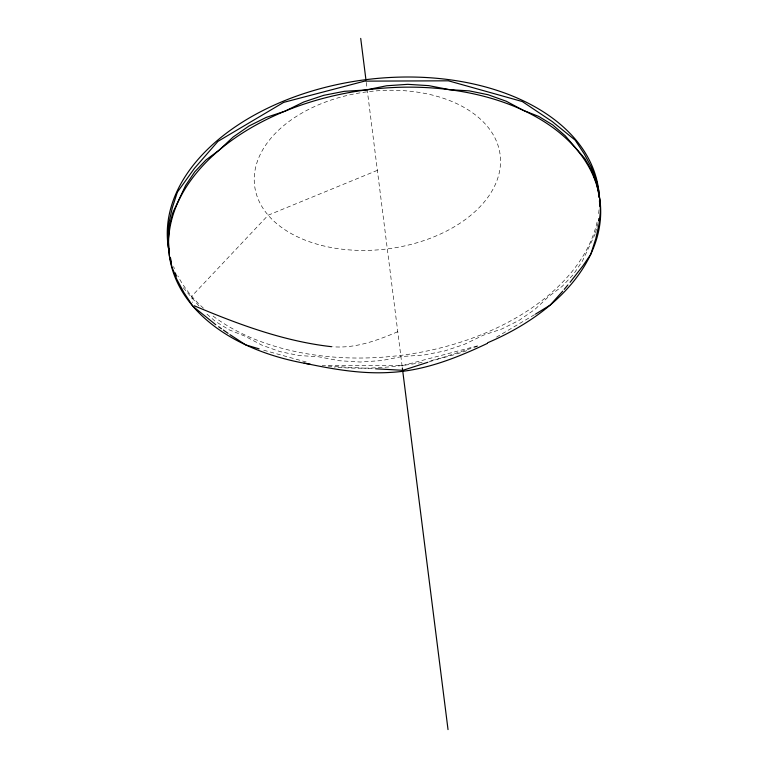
<?xml version="1.0" encoding="UTF-8"?>
<svg xmlns="http://www.w3.org/2000/svg" width="768" height="768" viewBox="0 0 768 768"><rect width="100%" height="100%" fill="white"/><g stroke="black" fill="none" stroke-linecap="round" stroke-linejoin="round"><path stroke-width="0.58" stroke-dasharray="3.84 2.88" d="M595.507 232.733L596.64 228.374M596.928 227.29L598.061 222.931M595.219 233.827L582.499 260.87L573.322 274.56L562.157 286.387L549.053 296.218L534.922 309.379L519.139 320.333L501.907 328.954L483.35 335.203L464.342 344.381L444.413 351.034L423.706 355.056L402.432 356.448L381.494 360.595L360.394 362.026L339.379 360.73L318.605 356.784L298.982 355.507L280.003 351.629L261.811 345.11L244.685 336.048L229.354 329.923L215.376 321.408L205.526 312.883M534.518 314.707L496.493 337.142M377.376 170.342L268.166 215.203L191.722 296.237L192.605 302.496M397.766 331.709C377.242 340.493 355.411 348.566 332.688 346.762M428.976 361.93L477.677 346.262M477.581 345.85L403.546 365.318L322.099 365.626M328.042 366.115L374.4 368.717M306.288 362.045L262.416 349.843M183.274 287.741L199.19 306.202M366.269 82.416L402.192 366.749M599.04 209.789A217.085 138.96 -7.2 0 1 598.522 214.243M597.101 222.048A217.085 138.96 -7.2 0 1 437.357 348.691A217.085 138.96 -7.2 0 1 211.555 314.928M203.491 308.227A217.085 138.96 -7.2 0 1 177.811 275.837M174.432 268.656A217.085 138.96 -7.2 0 1 173.578 266.573M466.848 350.678A217.085 138.96 -7.2 0 1 429.014 361.008M422.102 362.381A217.085 138.96 -7.2 0 1 334.474 367.171M321.427 245.376A123.734 79.2 -7.2 0 0 500.371 157.104A123.734 79.2 -7.2 0 0 310.349 108.566A123.734 79.2 -7.2 0 0 321.427 245.376"/><path stroke-width="1.15" d="M598.637 220.752L598.819 218.525M564.221 289.354L567.878 284.947M570.077 282.307L583.104 265.594L590.746 254.323L595.824 238.55L599.059 224.093L600.432 210.998L599.846 199.488L596.707 184.003L591.677 170.352L584.842 158.621L565.267 135.811L552.739 124.954L538.762 116.438L523.44 110.419L506.294 101.251L488.102 94.733L469.133 90.854L449.52 89.674L428.736 85.632L407.712 84.336L386.621 85.766L365.693 90.01L344.41 91.306L323.702 95.328L303.763 101.981L284.774 111.254L266.208 117.408L248.966 126.029L233.194 136.982L219.062 150.24L205.958 159.974L194.784 171.802L185.606 185.491L172.886 212.534L169.478 225.61L168.278 240.096L169.402 255.84L171.994 267.091L176.851 279.35L183.869 292.474L192.998 306.374L215.798 324.749M562.752 291.12L550.176 305.088L535.517 314.112M487.44 343.373C456.902 357.84 424.762 370.646 390.624 372.403C361.498 374.294 332.477 369.101 304.099 363.101M427.843 362.294L402.931 370.32L375.59 368.784M331.613 346.694C283.978 341.366 238.09 324.259 194.189 305.741M259.094 348.854L245.808 344.918L229.949 334.656M218.63 326.726L221.453 328.714M223.344 330.029L228.058 333.331M175.267 272.861L176.429 276.01M169.392 252.461L168.278 246.97L167.674 235.363L169.056 222.269L172.291 207.802L177.37 192.134L194.362 168.461L217.949 141.37L283.651 102.384L364.57 81.139L448.397 80.813L522.317 101.549L552.317 121.613L575.117 140.083L584.246 153.888L591.254 167.011L596.112 179.27L598.723 190.627L599.203 197.328M170.506 257.962L171.398 262.358M360.71 38.4L365.971 80.035M402.346 367.939L448.032 729.6M599.434 200.678L599.837 206.266M169.354 252.749A217.085 138.96 -7.2 0 1 365.27 79.747A217.085 138.96 -7.2 0 1 599.328 197.587M310.32 364.262A217.085 138.96 -7.2 0 1 205.296 163.066A217.085 138.96 -7.2 0 1 544.464 121.882A217.085 138.96 -7.2 0 1 487.69 342.73"/></g></svg>
